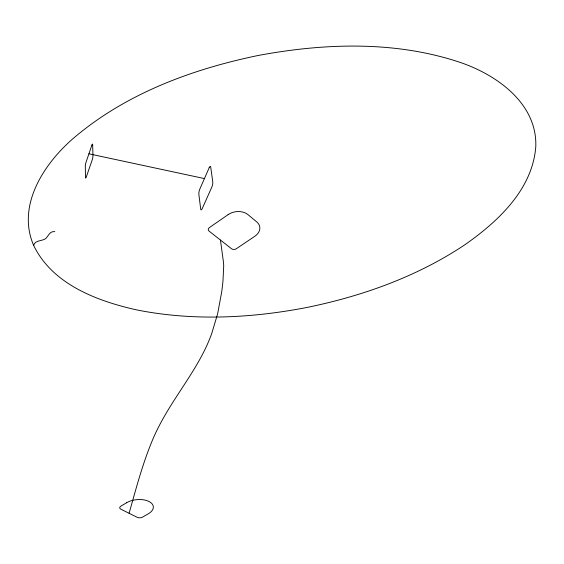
<?xml version="1.0" encoding="UTF-8"?>
<svg xmlns="http://www.w3.org/2000/svg" width="564" height="564" viewBox="0 0 564 564"><rect width="100%" height="100%" fill="white"/><g stroke="black" fill="none" stroke-linecap="round" stroke-linejoin="round"><path stroke-width="0.85" d="M33.671 245.488C16.377 205.592 43.929 163.666 73.517 138.187C125.716 93.673 191.943 69.139 258.411 55.434C324.793 43.09 395.061 40.7 459.829 62.287C496.574 74.667 537.245 103.367 535.8 146.478C532.606 189.504 497.998 221.56 464.75 244.846C417.134 276.6 362.314 296.192 306.471 307.549C250.515 318.322 192.366 321.12 136.262 309.812C96.747 300.922 52.515 284.284 33.671 245.488C34.587 240.609 40.834 241.025 44.471 239.326C48.483 237.317 48.885 230.902 54.786 231.614M129.093 513.289C136.403 487.458 143.193 461.324 153.958 436.663A136.262 89.993 -59.7 0 1 159.69 424.84C173.811 397.754 193.642 374.002 206.516 346.233A108.993 61.194 -56 0 0 211.528 334.149L217.598 313.986L221.652 292.166A248.252 127.845 -57.7 0 0 222.999 280.625L223.704 265.926A72.819 41.186 -54.4 0 0 223.485 262.422L220.453 240.045M88.922 153.81L204.429 178.577M91.883 145.138L86.003 162.362A2.855 0.486 -78.9 0 0 85.305 166.302L85.488 177.378A2.883 0.501 -79 0 0 86.25 177.117L92.221 159.845A2.926 0.515 -78.9 0 0 92.933 155.791L92.672 144.772A2.89 0.501 -78.8 0 0 91.883 145.138M209.209 167.67L199.734 189.292A3.645 0.987 -78.6 0 0 198.866 194.34L200.671 208.92A3.694 1.015 -78.8 0 0 202.166 208.729L211.86 187.036A3.765 1.05 -78.4 0 0 212.755 181.812L210.746 167.297A3.715 1.015 -78.2 0 0 209.209 167.67M228.145 214.63L209.477 227.532A3.504 2.545 -6.9 0 0 209.124 231.155L231.557 248.759A3.433 2.446 -8.2 0 0 236.358 248.724L254.794 236.302A13.917 10.082 -9 0 0 256.768 221.92L247.934 214.602A14.029 10.244 -8.5 0 0 228.145 214.63M126.646 502.728L120.929 506.112A3.976 2.157 -5 0 0 120.851 509.179L137.221 517.336A3.92 2.108 -5.6 0 0 142.734 517.033L148.403 513.734A15.82 8.58 -5.4 0 0 149.002 501.488A15.82 8.58 -5.4 0 0 126.646 502.728"/></g></svg>
